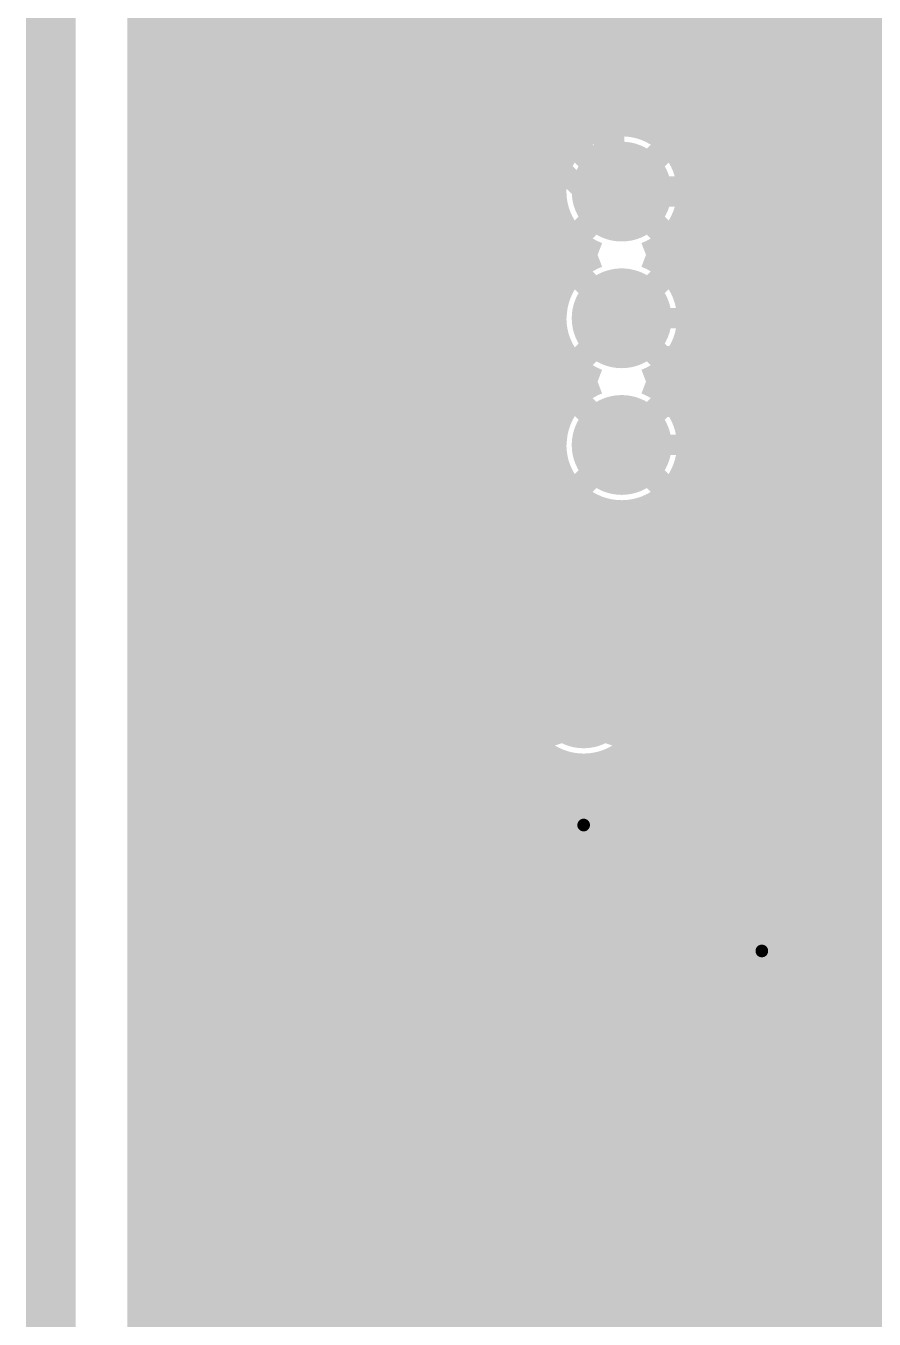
# Model space of a CAD drawing. Extents: x -118 to 4, y -52 to 56.
# Drawn here: x -117.73 to -109.23, y 25.53 to 38.49 of the extents above; entities that cross this region are included whole.
import ezdxf

# ---------------------------------------------------------------- set-up
doc = ezdxf.new("R2010")
doc.units = 0
doc.header["$MEASUREMENT"] = 0
doc.layers.get('0').update_dxf_attribs({"linetype": 'CONTINUOUS'})
for name, color, linetype in [('22-302-0_BOT', 7, 'CONTINUOUS'), ('22-302-0_DRD', 7, 'CONTINUOUS'), ('22-302-0_DRL', 2, 'CONTINUOUS'), ('22-302-0_GND', 1, 'CONTINUOUS'), ('22-302-0_IN1', 3, 'CONTINUOUS'), ('22-302-0_SMT', 10, 'CONTINUOUS'), ('22-302-0_SPT', 9, 'CONTINUOUS'), ('22-302-0_SST', 11, 'CONTINUOUS'), ('22-302-0_TOP', 13, 'CONTINUOUS'), ('THRUHOLE_TAP', 7, 'CONTINUOUS')]:
    doc.layers.add(name, color=color, linetype=linetype)

# ---------------------------------------------------------------- blocks, each defined once
blk = doc.blocks.new('ROUND_50')
at = {"const_width": 0.35052}
blk.add_lwpolyline([(-0.17526, 0, 1), (0.17526, 0, 1)], format="xyb", close=True, dxfattribs=at)
blk = doc.blocks.new('ROUND_106')
at = {"const_width": 0.10033}
blk.add_lwpolyline([(-0.050164, 0, 1), (0.050164, 0, 1)], format="xyb", close=True, dxfattribs=at)
blk = doc.blocks.new('ROUND_107')
at = {"const_width": 0.10033}
blk.add_lwpolyline([(-0.050164, 0, 1), (0.050164, 0, 1)], format="xyb", close=True, dxfattribs=at)
blk = doc.blocks.new('ROUND_93')
at = {"const_width": 0.50038}
blk.add_lwpolyline([(-0.25019, 0, 1), (0.25019, 0, 1)], format="xyb", close=True, dxfattribs=at)
blk = doc.blocks.new('ROUND_95')
at = {"const_width": 0.50038}
blk.add_lwpolyline([(-0.25019, 0, 1), (0.25019, 0, 1)], format="xyb", close=True, dxfattribs=at)
blk = doc.blocks.new('ROUND_96')
at = {"const_width": 0.0635}
blk.add_lwpolyline([(-0.03175, 0, 1), (0.03175, 0, 1)], format="xyb", close=True, dxfattribs=at)
blk = doc.blocks.new('ROUND_58')
at = {"const_width": 0.35052}
blk.add_lwpolyline([(-0.17526, 0, 1), (0.17526, 0, 1)], format="xyb", close=True, dxfattribs=at)
blk = doc.blocks.new('ROUND_65')
at = {"const_width": 0.35052}
blk.add_lwpolyline([(-0.17526, 0, 1), (0.17526, 0, 1)], format="xyb", close=True, dxfattribs=at)
blk = doc.blocks.new('RECTANGLE_42')
blk.add_solid([(0.84963, 0.35052), (0.84963, -0.35052), (-0.84963, 0.35052), (-0.84963, -0.35052)])
blk = doc.blocks.new('ROUND_98')
at = {"const_width": 0.10033}
blk.add_lwpolyline([(-0.050164, 0, 1), (0.050164, 0, 1)], format="xyb", close=True, dxfattribs=at)

msp = doc.modelspace()

# ---------------------------------------------------------------- linework, layer by layer
at = {"layer": '22-302-0_BOT'}
for points, const_width in [([(-114.9858, 55.626), (-114.9858, 2.40792)], 0.254), ([(-114.7572, 55.626), (-114.7572, 2.53492)], 0.254), ([(-114.5286, 55.626), (-114.5286, 9.9568)], 0.254), ([(-114.3, 55.626), (-114.3, 9.9568)], 0.254), ([(-114.0714, 55.626), (-114.0714, 9.9568)], 0.254), ([(-113.8428, 55.626), (-113.8428, 9.9568)], 0.254), ([(-113.6142, 55.626), (-113.6142, 9.9568)], 0.254), ([(-113.3856, 55.626), (-113.3856, 9.9568)], 0.254), ([(-113.157, 55.626), (-113.157, 9.9568)], 0.254), ([(-111.0996, 55.626), (-111.0996, 36.99002)], 0.254), ([(-110.871, 55.626), (-110.871, 11.04392)], 0.254), ([(-110.6424, 55.626), (-110.6424, 11.2522)], 0.254), ([(-110.4138, 55.626), (-110.4138, 11.38428)], 0.254), ([(-110.1852, 55.626), (-110.1852, 11.46556)], 0.254), ([(-109.9566, 55.626), (-109.9566, 11.50112)], 0.254), ([(-109.728, 55.626), (-109.728, 14.6812)], 0.254), ([(-109.4994, 55.626), (-109.4994, 14.95806)], 0.254), ([(-109.2708, 55.626), (-109.2708, 15.12824)], 0.254), ([(-115.2144, 55.6006), (-115.2144, 2.25044)], 0.254), ([(-115.443, 55.372), (-115.443, 2.0574)], 0.254), ([(-111.76, 36.83), (-112.141, 36.83), (-112.649, 37.338), (-112.649, 41.021), (-112.014, 41.656), (-112.014, 54.991)], 0.2032), ([(-115.57, 50.419), (-115.57, 1.92786)], 0.254), ([(-113.0554, 41.021), (-113.0554, 37.338)], 0.254), ([(-111.3282, 38.98138), (-111.3282, 37.35578)], 0.254), ([(-112.2426, 38.79088), (-112.2426, 37.50564)], 0.254), ([(-111.5568, 38.77564), (-111.5568, 37.4777)], 0.254), ([(-112.014, 38.70198), (-112.014, 37.45992)], 0.254), ([(-111.7854, 38.6969), (-111.7854, 37.50818)], 0.254), ([(-113.0554, 38.5826), (-115.57, 38.5826)], 0.254), ([(-106.86034, 38.5826), (-112.2426, 38.5826)], 0.254), ([(-113.0554, 38.354), (-115.57, 38.354)], 0.254), ([(-106.7816, 38.354), (-112.2426, 38.354)], 0.254), ([(-113.0554, 38.1254), (-115.57, 38.1254)], 0.254), ([(-106.60634, 38.1254), (-112.2426, 38.1254)], 0.254), ([(-113.0554, 37.8968), (-115.57, 37.8968)], 0.254), ([(-89.1667, 37.8968), (-112.2426, 37.8968)], 0.254), ([(-113.0554, 37.6682), (-115.57, 37.6682)], 0.254), ([(-89.04478, 37.6682), (-112.2426, 37.6682)], 0.254), ([(-112.2426, 37.50564), (-112.13338, 37.39642)], 0.254), ([(-113.0554, 37.4396), (-115.57, 37.4396)], 0.254), ([(-112.05972, 37.4396), (-112.17656, 37.4396)], 0.254), ([(-88.67902, 37.4396), (-111.45774, 37.4396)], 0.254), ([(-113.03508, 37.211), (-115.57, 37.211)], 0.254), ([(-82.9564, 37.211), (-111.19612, 37.211)], 0.254), ([(-112.86744, 36.9824), (-115.57, 36.9824)], 0.254), ([(-112.93094, 37.0459), (-112.42802, 36.54298)], 0.254), ([(-112.9284, 37.04336), (-112.9284, 9.9568)], 0.254), ([(-106.30662, 36.9824), (-111.09706, 36.9824)], 0.254), ([(-112.63884, 36.7538), (-115.57, 36.7538)], 0.254), ([(-112.6998, 36.81476), (-112.6998, 32.13608)], 0.254), ([(-106.65714, 36.7538), (-111.08436, 36.7538)], 0.254), ([(-112.4712, 36.58616), (-112.4712, 32.34436)], 0.254), ([(-111.0996, 36.66744), (-111.0996, 35.72002)], 0.254), ([(-112.41024, 36.5252), (-115.57, 36.5252)], 0.254), ([(-106.807, 36.5252), (-111.15294, 36.5252)], 0.254), ([(-112.2426, 36.34994), (-112.2426, 36.03752)], 0.254), ([(-111.3282, 36.30422), (-111.3282, 36.08578)], 0.254), ([(-112.18164, 36.2966), (-115.57, 36.2966)], 0.254), ([(-106.86796, 36.2966), (-111.33836, 36.2966)], 0.254), ([(-112.21212, 36.068), (-115.57, 36.068)], 0.254), ([(-106.86542, 36.068), (-111.30788, 36.068)], 0.254), ([(-112.37976, 35.8394), (-115.57, 35.8394)], 0.254), ([(-106.7943, 35.8394), (-111.14024, 35.8394)], 0.254), ([(-112.43818, 35.6108), (-115.57, 35.6108)], 0.254), ([(-106.63428, 35.6108), (-111.08182, 35.6108)], 0.254), ([(-111.0996, 35.39744), (-111.0996, 34.45002)], 0.254), ([(-112.41532, 35.3822), (-115.57, 35.3822)], 0.254), ([(-106.2101, 35.3822), (-111.10214, 35.3822)], 0.254), ([(-112.30356, 35.1536), (-115.57, 35.1536)], 0.254), ([(-95.41002, 35.1536), (-111.2139, 35.1536)], 0.254), ([(-112.2426, 35.07994), (-112.2426, 34.76752)], 0.254), ([(-111.3282, 35.03422), (-111.3282, 34.81578)], 0.254), ([(-112.0013, 34.925), (-115.57, 34.925)], 0.254), ([(-92.4433, 34.925), (-111.51616, 34.925)], 0.254), ([(-112.30356, 34.6964), (-115.57, 34.6964)], 0.254), ([(-92.74556, 34.6964), (-111.2139, 34.6964)], 0.254), ([(-112.41532, 34.4678), (-115.57, 34.4678)], 0.254), ([(-106.2101, 34.4678), (-111.10214, 34.4678)], 0.254), ([(-112.43818, 34.2392), (-115.57, 34.2392)], 0.254), ([(-106.63428, 34.2392), (-111.08182, 34.2392)], 0.254), ([(-111.0996, 34.12744), (-111.0996, 10.67308)], 0.254), ([(-112.37976, 34.0106), (-115.57, 34.0106)], 0.254), ([(-106.7943, 34.0106), (-111.14024, 34.0106)], 0.254), ([(-112.21212, 33.782), (-115.57, 33.782)], 0.254), ([(-112.2426, 33.80994), (-112.2426, 32.42056)], 0.254), ([(-111.3282, 33.76422), (-111.3282, 1.81356)], 0.254), ([(-106.86542, 33.782), (-111.30788, 33.782)], 0.254), ([(-112.014, 33.66008), (-112.014, 32.41802)], 0.254), ([(-111.7854, 33.60928), (-111.7854, 32.32912)], 0.254), ([(-111.5568, 33.63976), (-111.5568, 32.09798)], 0.254), ([(-106.86796, 33.5534), (-115.57, 33.5534)], 0.254), ([(-106.807, 33.3248), (-115.57, 33.3248)], 0.254), ([(-106.65714, 33.0962), (-115.57, 33.0962)], 0.254), ([(-106.30662, 32.8676), (-115.57, 32.8676)], 0.254), ([(-96.901, 32.639), (-115.57, 32.639)], 0.254), ([(-112.30102, 32.4104), (-115.57, 32.4104)], 0.254), ([(-96.901, 32.4104), (-111.97844, 32.4104)], 0.254), ([(-112.66678, 32.1818), (-115.57, 32.1818)], 0.254), ([(-96.901, 32.1818), (-111.61522, 32.1818)], 0.254), ([(-112.7887, 31.9532), (-115.57, 31.9532)], 0.254), ([(-96.901, 31.9532), (-111.49076, 31.9532)], 0.254), ([(-112.81918, 31.7246), (-115.57, 31.7246)], 0.254), ([(-105.33634, 31.7246), (-111.46028, 31.7246)], 0.254), ([(-112.77092, 31.496), (-115.57, 31.496)], 0.254), ([(-111.5568, 31.40202), (-111.5568, 2.0574)], 0.254), ([(-105.5116, 31.496), (-111.51108, 31.496)], 0.254), ([(-112.61852, 31.2674), (-115.57, 31.2674)], 0.254), ([(-112.6998, 31.36138), (-112.6998, 9.9568)], 0.254), ([(-105.59034, 31.2674), (-111.66094, 31.2674)], 0.254), ([(-112.4712, 31.15564), (-112.4712, 2.63652)], 0.254), ([(-111.7854, 31.17088), (-111.7854, 2.25044)], 0.254), ([(-105.6005, 31.0388), (-115.57, 31.0388)], 0.254), ([(-112.2426, 31.0769), (-112.2426, 2.53492)], 0.254), ([(-112.014, 31.08198), (-112.014, 2.40792)], 0.254), ([(-105.54716, 30.8102), (-115.57, 30.8102)], 0.254), ([(-105.41, 30.5816), (-115.57, 30.5816)], 0.254), ([(-105.10266, 30.353), (-115.57, 30.353)], 0.254), ([(-95.123, 30.1244), (-115.57, 30.1244)], 0.254), ([(-95.123, 29.8958), (-115.57, 29.8958)], 0.254), ([(-95.123, 29.6672), (-115.57, 29.6672)], 0.254), ([(-95.123, 29.4386), (-115.57, 29.4386)], 0.254), ([(-97.51568, 29.21), (-115.57, 29.21)], 0.254), ([(-97.51568, 28.9814), (-115.57, 28.9814)], 0.254), ([(-97.51568, 28.7528), (-115.57, 28.7528)], 0.254), ([(-97.51568, 28.5242), (-115.57, 28.5242)], 0.254), ([(-97.51568, 28.2956), (-115.57, 28.2956)], 0.254), ([(-97.51568, 28.067), (-115.57, 28.067)], 0.254), ([(-97.51568, 27.8384), (-115.57, 27.8384)], 0.254), ([(-97.51568, 27.6098), (-115.57, 27.6098)], 0.254), ([(-97.51568, 27.3812), (-115.57, 27.3812)], 0.254), ([(-104.48544, 27.1526), (-115.57, 27.1526)], 0.254), ([(-104.96042, 26.924), (-115.57, 26.924)], 0.254), ([(-105.28554, 26.6954), (-115.57, 26.6954)], 0.254), ([(-105.53446, 26.4668), (-115.57, 26.4668)], 0.254), ([(-105.73258, 26.2382), (-115.57, 26.2382)], 0.254), ([(-105.8926, 26.0096), (-115.57, 26.0096)], 0.254), ([(-106.02214, 25.781), (-115.57, 25.781)], 0.254), ([(-106.12628, 25.5524), (-115.57, 25.5524)], 0.254)]:
    msp.add_lwpolyline(points, dxfattribs=dict(at, const_width=const_width))
at = {"layer": '22-302-0_BOT', "const_width": 0.254}
for points in [[(-111.76, 37.51072, 0.1467426), (-112.13465, 37.39835)], [(-111.07928, 36.83, 0.4142136), (-111.76, 37.51072)], [(-113.0554, 37.338, 0.1989133), (-112.93637, 37.05063)], [(-113.0554, 37.338, 0.1989133), (-112.93637, 37.05063)], [(-111.51616, 36.195, 0.3104759), (-111.07928, 36.83)], [(-112.42802, 36.54298, 0.0693841), (-112.33855, 36.47541)], [(-112.42802, 36.54298, 0.0693841), (-112.33855, 36.47541)], [(-112.33912, 36.4744, 0.165737), (-112.0014, 36.19474)], [(-112.0013, 36.195, 0.3114339), (-112.43818, 35.56)], [(-111.07928, 35.56, 0.3104767), (-111.51616, 36.195)], [(-112.44072, 35.56, 0.3114344), (-112.0013, 34.925)], [(-111.51616, 34.925, 0.3104759), (-111.07928, 35.56)], [(-112.0013, 34.925, 0.3114339), (-112.43818, 34.29)], [(-111.07928, 34.29, 0.3104767), (-111.51616, 34.925)], [(-112.44072, 34.29, 0.4142136), (-111.76, 33.60928)], [(-111.76, 33.60928, 0.4142136), (-111.07928, 34.29)], [(-112.141, 32.43072, 0.4142136), (-112.82172, 31.75)], [(-111.46028, 31.75, 0.4142136), (-112.141, 32.43072)], [(-112.82172, 31.75, 0.4142136), (-112.141, 31.06928)], [(-112.141, 31.06928, 0.4142136), (-111.46028, 31.75)]]:
    msp.add_lwpolyline(points, format="xyb", dxfattribs=at)
at = {"layer": '22-302-0_DRD'}
for points, const_width in [([(-117.48008, 54.1909), (-117.48008, -1.81102)], 0.50038), ([(-111.125, 37.465), (-112.395, 36.195)], 0.254), ([(-111.125, 36.195), (-112.395, 37.465)], 0.254), ([(-111.125, 36.195), (-112.395, 34.925)], 0.254), ([(-111.125, 34.925), (-112.395, 36.195)], 0.254), ([(-111.125, 34.925), (-112.395, 33.655)], 0.254), ([(-111.125, 33.655), (-112.395, 34.925)], 0.254), ([(-111.506, 32.385), (-112.776, 31.115)], 0.254), ([(-111.506, 31.115), (-112.776, 32.385)], 0.254), ([(-111.506, 31.115), (-112.776, 29.845)], 0.254), ([(-111.506, 29.845), (-112.776, 31.115)], 0.254), ([(-109.72038, 29.85262), (-110.99038, 28.58262)], 0.254), ([(-109.72038, 28.58262), (-110.99038, 29.85262)], 0.254)]:
    msp.add_lwpolyline(points, dxfattribs=dict(at, const_width=const_width))
at = {"layer": '22-302-0_DRL', "const_width": 0.50038}
msp.add_lwpolyline([(-117.48008, 54.1909), (-117.48008, -1.81102)], dxfattribs=at)
at = {"layer": '22-302-0_GND', "const_width": 0.50038}
msp.add_lwpolyline([(-117.48008, 54.1909), (-117.48008, -1.81102)], dxfattribs=at)
at = {"layer": '22-302-0_IN1'}
for points, const_width in [([(-115.443, 55.372), (-116.586, 54.229), (-116.586, 4.064)], 0.254), ([(-115.443, 55.372), (-115.443, 4.064)], 0.254), ([(-115.2144, 55.372), (-115.2144, 4.064)], 0.254), ([(-114.9858, 55.372), (-114.9858, 4.064)], 0.254), ([(-114.7572, 55.372), (-114.7572, 4.064)], 0.254), ([(-114.5286, 55.372), (-114.5286, 4.064)], 0.254), ([(-114.3, 55.372), (-114.3, 4.064)], 0.254), ([(-114.0714, 55.372), (-114.0714, 4.064)], 0.254), ([(-113.8428, 55.372), (-113.8428, 33.45942)], 0.254), ([(-113.6142, 55.372), (-113.6142, 33.74644)], 0.254), ([(-113.3856, 55.372), (-113.3856, 33.86582)], 0.254), ([(-113.157, 55.372), (-113.157, 33.90138)], 0.254), ([(-112.9284, 55.372), (-112.9284, 33.90138)], 0.254), ([(-112.6998, 55.372), (-112.6998, 33.90138)], 0.254), ([(-115.6716, 55.1434), (-115.6716, 4.064)], 0.254), ([(-115.9002, 54.9148), (-115.9002, 4.064)], 0.254), ([(-116.1288, 54.6862), (-116.1288, 4.064)], 0.254), ([(-116.3574, 54.4576), (-116.3574, 4.064)], 0.254), ([(-110.871, 39.3827), (-110.871, 35.5854)], 0.254), ([(-110.6424, 39.3827), (-110.6424, 35.5854)], 0.254), ([(-110.4138, 39.3827), (-110.4138, 35.5854)], 0.254), ([(-110.1852, 39.3827), (-110.1852, 35.5854)], 0.254), ([(-109.9566, 39.3827), (-109.9566, 35.5854)], 0.254), ([(-109.728, 39.3827), (-109.728, 35.5854)], 0.254), ([(-109.4994, 39.3827), (-109.4994, 35.5854)], 0.254), ([(-109.2708, 39.3827), (-109.2708, 35.5854)], 0.254), ([(-111.0996, 39.27602), (-111.0996, 36.99002)], 0.254), ([(-112.4712, 39.02202), (-112.4712, 33.90138)], 0.254), ([(-111.3282, 38.98138), (-111.3282, 37.35578)], 0.254), ([(-112.2426, 38.79088), (-112.2426, 37.30752)], 0.254), ([(-111.5568, 38.77564), (-111.5568, 37.4777)], 0.254), ([(-112.014, 38.70198), (-112.014, 37.45992)], 0.254), ([(-111.7854, 38.6969), (-111.7854, 37.50818)], 0.254), ([(-106.85526, 38.5572), (-116.586, 38.5572)], 0.254), ([(-106.7689, 38.3286), (-116.586, 38.3286)], 0.254), ([(-106.5784, 38.1), (-116.586, 38.1)], 0.254), ([(-99.187, 37.8714), (-116.586, 37.8714)], 0.254), ([(-99.187, 37.6428), (-116.586, 37.6428)], 0.254), ([(-112.10798, 37.4142), (-116.586, 37.4142)], 0.254), ([(-99.187, 37.4142), (-111.41202, 37.4142)], 0.254), ([(-112.33912, 37.1856), (-116.586, 37.1856)], 0.254), ([(-99.187, 37.1856), (-111.18088, 37.1856)], 0.254), ([(-112.42802, 36.957), (-116.586, 36.957)], 0.254), ([(-106.37266, 36.957), (-111.09198, 36.957)], 0.254), ([(-112.43056, 36.7284), (-116.586, 36.7284)], 0.254), ([(-106.68, 36.7284), (-111.0869, 36.7284)], 0.254), ([(-111.0996, 36.66744), (-111.0996, 35.72002)], 0.254), ([(-112.35436, 36.4998), (-116.586, 36.4998)], 0.254), ([(-106.81716, 36.4998), (-111.16564, 36.4998)], 0.254), ([(-112.2426, 36.34994), (-112.2426, 36.03752)], 0.254), ([(-111.3282, 36.30422), (-111.3282, 36.08578)], 0.254), ([(-112.14608, 36.2712), (-116.586, 36.2712)], 0.254), ([(-106.8705, 36.2712), (-111.37138, 36.2712)], 0.254), ([(-112.23752, 36.0426), (-116.586, 36.0426)], 0.254), ([(-106.86034, 36.0426), (-111.27994, 36.0426)], 0.254), ([(-112.38992, 35.814), (-116.586, 35.814)], 0.254), ([(-111.76, 35.56), (-111.379, 35.179), (-95.885, 35.179), (-95.25, 35.814)], 0.2032), ([(-106.7816, 35.814), (-111.13008, 35.814)], 0.254), ([(-112.43818, 35.5854), (-116.586, 35.5854)], 0.254), ([(-106.60634, 35.5854), (-111.07928, 35.5854)], 0.254), ([(-112.4077, 35.3568), (-116.586, 35.3568)], 0.254), ([(-112.28578, 35.1282), (-116.586, 35.1282)], 0.254), ([(-112.2426, 35.07994), (-112.2426, 34.76752)], 0.254), ([(-112.05972, 34.8996), (-116.586, 34.8996)], 0.254), ([(-112.32388, 34.671), (-116.586, 34.671)], 0.254), ([(-92.202, 34.29), (-92.964, 33.528), (-97.917, 33.528), (-99.06, 34.671), (-111.379, 34.671), (-111.76, 34.29)], 0.2032), ([(-112.42294, 34.4424), (-116.586, 34.4424)], 0.254), ([(-112.43564, 34.2138), (-116.586, 34.2138)], 0.254), ([(-112.36706, 33.9852), (-116.586, 33.9852)], 0.254), ([(-112.31626, 33.90138), (-113.157, 33.90138)], 0.254), ([(-113.59896, 33.7566), (-116.586, 33.7566)], 0.254), ([(-113.80724, 33.528), (-116.586, 33.528)], 0.254), ([(-113.8936, 33.2994), (-116.586, 33.2994)], 0.254), ([(-113.91138, 33.0708), (-116.586, 33.0708)], 0.254), ([(-113.91138, 33.147), (-113.91138, 26.035)], 0.254), ([(-113.157, 33.147), (-113.157, 26.035)], 0.254), ([(-107.0483, 33.147), (-113.157, 33.147)], 0.254), ([(-107.0356, 33.1216), (-113.157, 33.1216)], 0.254), ([(-112.9284, 33.147), (-112.9284, 31.05658)], 0.254), ([(-112.6998, 33.147), (-112.6998, 31.2801)], 0.254), ([(-112.4712, 33.147), (-112.4712, 31.39948)], 0.254), ([(-112.2426, 33.147), (-112.2426, 31.45028)], 0.254), ([(-112.014, 33.147), (-112.014, 31.44774)], 0.254), ([(-111.7854, 33.147), (-111.7854, 31.38932)], 0.254), ([(-111.5568, 33.147), (-111.5568, 31.26232)], 0.254), ([(-111.3282, 33.147), (-111.3282, 31.02102)], 0.254), ([(-111.0996, 33.147), (-111.0996, 29.85008)], 0.254), ([(-110.871, 33.147), (-110.871, 30.04566)], 0.254), ([(-110.6424, 33.147), (-110.6424, 30.1498)], 0.254), ([(-110.4138, 33.147), (-110.4138, 30.19044)], 0.254), ([(-110.1852, 33.147), (-110.1852, 30.17774)], 0.254), ([(-109.9566, 33.147), (-109.9566, 30.10916)], 0.254), ([(-109.728, 33.147), (-109.728, 29.96438)], 0.254), ([(-109.4994, 33.147), (-109.4994, 29.68752)], 0.254), ([(-109.2708, 33.147), (-109.2708, 31.02102)], 0.254), ([(-113.91138, 32.8422), (-116.586, 32.8422)], 0.254), ([(-106.87304, 32.893), (-113.157, 32.893)], 0.254), ([(-113.91138, 32.6136), (-116.586, 32.6136)], 0.254), ([(-106.58094, 32.6644), (-113.157, 32.6644)], 0.254), ([(-88.9, 32.4358), (-113.157, 32.4358)], 0.254), ([(-112.141, 31.75), (-106.68, 31.75), (-106.172, 32.258), (-99.314, 32.258), (-98.806, 31.75), (-95.123, 31.75), (-94.742, 32.131)], 0.635), ([(-113.91138, 32.385), (-116.586, 32.385)], 0.254), ([(-113.91138, 32.1564), (-116.586, 32.1564)], 0.254), ([(-105.04932, 32.2072), (-113.157, 32.2072)], 0.254), ([(-113.91138, 31.9278), (-116.586, 31.9278)], 0.254), ([(-105.49636, 31.9786), (-113.157, 31.9786)], 0.254), ([(-113.91138, 31.6992), (-116.586, 31.6992)], 0.254), ([(-105.70464, 31.75), (-113.157, 31.75)], 0.254), ([(-105.82402, 31.5214), (-113.157, 31.5214)], 0.254), ([(-113.91138, 31.4706), (-116.586, 31.4706)], 0.254), ([(-112.68202, 31.2928), (-113.157, 31.2928)], 0.254), ([(-108.99902, 31.2928), (-111.59998, 31.2928)], 0.254), ([(-113.91138, 31.242), (-116.586, 31.242)], 0.254), ([(-113.91138, 31.0134), (-116.586, 31.0134)], 0.254), ([(-112.92332, 31.0642), (-113.157, 31.0642)], 0.254), ([(-109.24032, 31.0642), (-111.35868, 31.0642)], 0.254), ([(-113.91138, 30.7848), (-116.586, 30.7848)], 0.254), ([(-113.05032, 30.8356), (-113.157, 30.8356)], 0.254), ([(-109.36732, 30.8356), (-111.23168, 30.8356)], 0.254), ([(-113.10874, 30.607), (-113.157, 30.607)], 0.254), ([(-109.42574, 30.607), (-111.17326, 30.607)], 0.254), ([(-113.91138, 30.5562), (-116.586, 30.5562)], 0.254), ([(-113.11128, 30.3784), (-113.157, 30.3784)], 0.254), ([(-109.42828, 30.3784), (-111.17072, 30.3784)], 0.254), ([(-113.91138, 30.3276), (-116.586, 30.3276)], 0.254), ([(-113.91138, 30.099), (-116.586, 30.099)], 0.254), ([(-113.06048, 30.1498), (-113.157, 30.1498)], 0.254), ([(-110.64494, 30.1498), (-111.22152, 30.1498)], 0.254), ([(-109.37748, 30.1498), (-110.06582, 30.1498)], 0.254), ([(-113.91138, 29.8704), (-116.586, 29.8704)], 0.254), ([(-112.9411, 29.9212), (-113.157, 29.9212)], 0.254), ([(-112.9284, 29.90342), (-112.9284, 26.035)], 0.254), ([(-111.03102, 29.9212), (-111.3409, 29.9212)], 0.254), ([(-111.3282, 29.93898), (-111.3282, 29.2989)], 0.254), ([(-109.2581, 29.9212), (-109.6772, 29.9212)], 0.254), ([(-109.2708, 29.93898), (-109.2708, 26.035)], 0.254), ([(-112.71758, 29.6926), (-113.157, 29.6926)], 0.254), ([(-111.20882, 29.6926), (-111.56442, 29.6926)], 0.254), ([(-111.5568, 29.69768), (-111.5568, 26.035)], 0.254), ([(-109.03458, 29.6926), (-109.50194, 29.6926)], 0.254), ([(-113.91138, 29.6418), (-116.586, 29.6418)], 0.254), ([(-112.6998, 29.6799), (-112.6998, 26.035)], 0.254), ([(-111.7854, 29.57068), (-111.7854, 26.035)], 0.254), ([(-111.30026, 29.464), (-113.157, 29.464)], 0.254), ([(-112.4712, 29.56052), (-112.4712, 26.035)], 0.254), ([(-112.2426, 29.50972), (-112.2426, 26.035)], 0.254), ([(-112.014, 29.51226), (-112.014, 26.035)], 0.254), ([(-88.9, 29.464), (-109.4105, 29.464)], 0.254), ([(-113.91138, 29.4132), (-116.586, 29.4132)], 0.254), ([(-113.91138, 29.1846), (-116.586, 29.1846)], 0.254), ([(-111.33074, 29.2354), (-113.157, 29.2354)], 0.254), ([(-88.9, 29.2354), (-109.38002, 29.2354)], 0.254), ([(-111.3282, 29.13634), (-111.3282, 26.035)], 0.254), ([(-113.91138, 28.956), (-116.586, 28.956)], 0.254), ([(-111.30788, 29.0068), (-113.157, 29.0068)], 0.254), ([(-88.9, 29.0068), (-109.40288, 29.0068)], 0.254), ([(-113.91138, 28.7274), (-116.586, 28.7274)], 0.254), ([(-111.2266, 28.7782), (-113.157, 28.7782)], 0.254), ([(-109.4994, 28.74772), (-109.4994, 26.035)], 0.254), ([(-88.9, 28.7782), (-109.48416, 28.7782)], 0.254), ([(-111.06658, 28.5496), (-113.157, 28.5496)], 0.254), ([(-111.0996, 28.58516), (-111.0996, 26.035)], 0.254), ([(-88.9, 28.5496), (-109.64418, 28.5496)], 0.254), ([(-113.91138, 28.4988), (-116.586, 28.4988)], 0.254), ([(-109.728, 28.46832), (-109.728, 26.035)], 0.254), ([(-113.91138, 28.2702), (-116.586, 28.2702)], 0.254), ([(-110.74146, 28.321), (-113.157, 28.321)], 0.254), ([(-110.871, 28.38704), (-110.871, 26.035)], 0.254), ([(-110.6424, 28.2829), (-110.6424, 26.035)], 0.254), ([(-88.9, 28.321), (-109.9693, 28.321)], 0.254), ([(-109.9566, 28.32608), (-109.9566, 26.035)], 0.254), ([(-110.4138, 28.24226), (-110.4138, 26.035)], 0.254), ([(-110.1852, 28.25496), (-110.1852, 26.035)], 0.254), ([(-113.91138, 28.0416), (-116.586, 28.0416)], 0.254), ([(-88.9, 28.0924), (-113.157, 28.0924)], 0.254), ([(-113.91138, 27.813), (-116.586, 27.813)], 0.254), ([(-88.9, 27.8638), (-113.157, 27.8638)], 0.254), ([(-88.9, 27.6352), (-113.157, 27.6352)], 0.254), ([(-113.91138, 27.5844), (-116.586, 27.5844)], 0.254), ([(-104.65054, 27.4066), (-113.157, 27.4066)], 0.254), ([(-113.91138, 27.3558), (-116.586, 27.3558)], 0.254), ([(-113.91138, 27.1272), (-116.586, 27.1272)], 0.254), ([(-105.11282, 27.178), (-113.157, 27.178)], 0.254), ([(-113.91138, 26.8986), (-116.586, 26.8986)], 0.254), ([(-105.44048, 26.9494), (-113.157, 26.9494)], 0.254), ([(-105.69956, 26.7208), (-113.157, 26.7208)], 0.254), ([(-113.91138, 26.67), (-116.586, 26.67)], 0.254), ([(-105.90784, 26.4922), (-113.157, 26.4922)], 0.254), ([(-113.91138, 26.4414), (-116.586, 26.4414)], 0.254), ([(-113.91138, 26.2128), (-116.586, 26.2128)], 0.254), ([(-106.08056, 26.2636), (-113.157, 26.2636)], 0.254), ([(-113.90884, 25.9842), (-116.586, 25.9842)], 0.254), ([(-106.2228, 26.035), (-113.157, 26.035)], 0.254), ([(-113.8555, 25.7556), (-116.586, 25.7556)], 0.254), ([(-113.8428, 25.72258), (-113.8428, 4.064)], 0.254), ([(-113.71326, 25.527), (-116.586, 25.527)], 0.254), ([(-113.6142, 25.43556), (-113.6142, 4.064)], 0.254)]:
    msp.add_lwpolyline(points, dxfattribs=dict(at, const_width=const_width))
at = {"layer": '22-302-0_IN1', "const_width": 0.254}
for points in [[(-111.76, 37.51072, 0.4142136), (-112.44072, 36.83)], [(-111.07928, 36.83, 0.4142136), (-111.76, 37.51072)], [(-112.44072, 36.83, 0.3114344), (-112.0013, 36.195)], [(-111.51616, 36.195, 0.3104759), (-111.07928, 36.83)], [(-112.0013, 36.195, 0.3114339), (-112.43818, 35.56)], [(-111.07928, 35.5854, 0.3002832), (-111.51616, 36.195)], [(-112.44072, 35.56, 0.3114344), (-112.0013, 34.925)], [(-112.0013, 34.925, 0.3114339), (-112.43818, 34.29)], [(-112.44072, 34.29, 0.1536443), (-112.31803, 33.90014)], [(-113.157, 33.90138, 0.4142136), (-113.91138, 33.147)], [(-112.141, 31.45536, 0.4142136), (-113.11636, 30.48)], [(-111.16564, 30.48, 0.4142136), (-112.141, 31.45536)], [(-108.458, 31.45536, 0.4142136), (-109.43336, 30.48)], [(-113.11636, 30.48, 0.4142136), (-112.141, 29.50464)], [(-112.141, 29.50464, 0.4142136), (-111.16564, 30.48)], [(-109.43336, 30.48, 0.4142136), (-108.458, 29.50464)], [(-110.35538, 30.19298, 0.4142136), (-111.33074, 29.21762)], [(-109.38002, 29.21762, 0.4142136), (-110.35538, 30.19298)], [(-111.33074, 29.21762, 0.4142136), (-110.35538, 28.24226)], [(-110.35538, 28.24226, 0.4142136), (-109.38002, 29.21762)], [(-113.91138, 26.035, 0.4142136), (-113.157, 25.28062)]]:
    msp.add_lwpolyline(points, format="xyb", dxfattribs=at)
at = {"layer": '22-302-0_SST', "const_width": 0.1524}
for points in [[(-108.1659, 27.57424), (-109.1819, 27.57424), (-109.01426, 27.4574)], [(-108.1659, 26.85542), (-109.1819, 26.85542), (-109.01426, 26.73604)], [(-109.1819, 26.25344), (-108.33608, 26.25344), (-108.1659, 26.19502), (-108.1659, 25.83942), (-108.33608, 25.781), (-109.1819, 25.781)]]:
    msp.add_lwpolyline(points, dxfattribs=at)
at = {"layer": '22-302-0_TOP'}
for points, const_width in [([(-116.459, 44.958), (-116.459, 0.53594)], 0.254), ([(-116.2304, 44.958), (-116.2304, 1.25984)], 0.254), ([(-116.0018, 44.958), (-116.0018, 1.66878)], 0.254), ([(-115.7732, 44.958), (-115.7732, 1.9685)], 0.254), ([(-114.046, 33.02), (-114.046, 39.878), (-113.284, 40.64)], 2.032), ([(-115.57, 39.878), (-115.57, 33.02)], 0.254), ([(-115.57, 38.481), (-116.459, 38.481)], 0.254), ([(-115.57, 38.2524), (-116.459, 38.2524)], 0.254), ([(-110.35538, 36.83), (-111.76, 36.83), (-111.887, 36.83), (-111.887, 38.1), (-110.35538, 38.1)], 0.3048), ([(-115.57, 38.0238), (-116.459, 38.0238)], 0.254), ([(-115.57, 37.7952), (-116.459, 37.7952)], 0.254), ([(-115.57, 37.5666), (-116.459, 37.5666)], 0.254), ([(-115.57, 37.338), (-116.459, 37.338)], 0.254), ([(-115.57, 37.1094), (-116.459, 37.1094)], 0.254), ([(-115.57, 36.8808), (-116.459, 36.8808)], 0.254), ([(-110.35538, 36.83), (-111.76, 36.83)], 0.3048), ([(-115.57, 36.6522), (-116.459, 36.6522)], 0.254), ([(-115.57, 36.4236), (-116.459, 36.4236)], 0.254), ([(-115.57, 36.195), (-116.459, 36.195)], 0.254), ([(-115.57, 35.9664), (-116.459, 35.9664)], 0.254), ([(-115.57, 35.7378), (-116.459, 35.7378)], 0.254), ([(-110.35538, 35.56), (-111.76, 35.56)], 0.2032), ([(-115.57, 35.5092), (-116.459, 35.5092)], 0.254), ([(-115.57, 35.2806), (-116.459, 35.2806)], 0.254), ([(-115.57, 35.052), (-116.459, 35.052)], 0.254), ([(-115.57, 34.8234), (-116.459, 34.8234)], 0.254), ([(-115.57, 34.5948), (-116.459, 34.5948)], 0.254), ([(-115.57, 34.3662), (-116.459, 34.3662)], 0.254), ([(-111.76, 34.29), (-110.35538, 34.29)], 0.2032), ([(-115.57, 34.1376), (-116.459, 34.1376)], 0.254), ([(-115.57, 33.909), (-116.459, 33.909)], 0.254), ([(-114.046, 33.02), (-114.046, 17.653), (-110.49, 14.097), (-108.585, 14.097), (-108.585, 13.97)], 2.032), ([(-115.57, 33.6804), (-116.459, 33.6804)], 0.254), ([(-115.57, 33.4518), (-116.459, 33.4518)], 0.254), ([(-115.57, 33.2232), (-116.459, 33.2232)], 0.254), ([(-110.35538, 33.02), (-114.046, 33.02)], 0.635), ([(-110.35538, 33.02), (-114.046, 33.02)], 0.635), ([(-115.57, 32.9946), (-116.459, 32.9946)], 0.254), ([(-115.57, 33.02), (-115.57, 17.653)], 0.254), ([(-115.57, 32.766), (-116.459, 32.766)], 0.254), ([(-115.57, 32.5374), (-116.459, 32.5374)], 0.254), ([(-115.57, 32.3088), (-116.459, 32.3088)], 0.254), ([(-115.57, 32.0802), (-116.459, 32.0802)], 0.254), ([(-110.35538, 31.75), (-112.141, 31.75)], 0.635), ([(-115.57, 31.8516), (-116.459, 31.8516)], 0.254), ([(-115.57, 31.623), (-116.459, 31.623)], 0.254), ([(-115.57, 31.3944), (-116.459, 31.3944)], 0.254), ([(-115.57, 31.1658), (-116.459, 31.1658)], 0.254), ([(-115.57, 30.9372), (-116.459, 30.9372)], 0.254), ([(-112.522, 30.98038), (-112.522, 18.28292)], 0.254), ([(-112.41532, 30.9372), (-112.522, 30.9372)], 0.254), ([(-112.3442, 30.91688), (-112.3442, 18.10512)], 0.254), ([(-112.1156, 30.89148), (-112.1156, 17.87652)], 0.254), ([(-111.71428, 30.9245), (-111.90732, 30.9245)], 0.254), ([(-111.887, 30.9245), (-111.887, 17.64792)], 0.254), ([(-111.71428, 30.9372), (-111.86668, 30.9372)], 0.254), ([(-111.71428, 30.9245), (-111.71428, 30.89148)], 0.254), ([(-108.99648, 30.89148), (-111.71428, 30.89148)], 0.254), ([(-111.6584, 30.89148), (-111.6584, 17.41932)], 0.254), ([(-111.4298, 30.89148), (-111.4298, 25.26538)], 0.254), ([(-111.2012, 30.89148), (-111.2012, 25.26538)], 0.254), ([(-110.9726, 30.89148), (-110.9726, 25.26538)], 0.254), ([(-110.744, 30.89148), (-110.744, 25.26538)], 0.254), ([(-110.5154, 30.89148), (-110.5154, 25.26538)], 0.254), ([(-110.2868, 30.89148), (-110.2868, 25.26538)], 0.254), ([(-110.0582, 30.89148), (-110.0582, 25.26538)], 0.254), ([(-109.8296, 30.89148), (-109.8296, 25.26538)], 0.254), ([(-109.601, 30.89148), (-109.601, 25.26538)], 0.254), ([(-109.3724, 30.89148), (-109.3724, 25.26538)], 0.254), ([(-109.1438, 30.89148), (-109.1438, 15.621)], 0.254), ([(-115.57, 30.7086), (-116.459, 30.7086)], 0.254), ([(-105.69702, 30.7086), (-112.522, 30.7086)], 0.254), ([(-112.141, 30.48), (-110.35538, 30.48)], 0.635), ([(-108.458, 30.48), (-110.35538, 30.48)], 0.635), ([(-110.35538, 30.48), (-110.35538, 29.21762)], 0.635), ([(-115.57, 30.48), (-116.459, 30.48)], 0.254), ([(-105.55732, 30.48), (-112.522, 30.48)], 0.254), ([(-115.57, 30.2514), (-116.459, 30.2514)], 0.254), ([(-105.29316, 30.2514), (-112.522, 30.2514)], 0.254), ([(-115.57, 30.0228), (-116.459, 30.0228)], 0.254), ([(-100.22078, 30.0228), (-112.522, 30.0228)], 0.254), ([(-115.57, 29.7942), (-116.459, 29.7942)], 0.254), ([(-100.34016, 29.7942), (-112.522, 29.7942)], 0.254), ([(-115.57, 29.5656), (-116.459, 29.5656)], 0.254), ([(-100.41382, 29.5656), (-112.522, 29.5656)], 0.254), ([(-115.57, 29.337), (-116.459, 29.337)], 0.254), ([(-100.45192, 29.337), (-112.522, 29.337)], 0.254), ([(-115.57, 29.1084), (-116.459, 29.1084)], 0.254), ([(-100.45192, 29.1084), (-112.522, 29.1084)], 0.254), ([(-115.57, 28.8798), (-116.459, 28.8798)], 0.254), ([(-100.42144, 28.8798), (-112.522, 28.8798)], 0.254), ([(-115.57, 28.6512), (-116.459, 28.6512)], 0.254), ([(-100.35032, 28.6512), (-112.522, 28.6512)], 0.254), ([(-115.57, 28.4226), (-116.459, 28.4226)], 0.254), ([(-100.23856, 28.4226), (-112.522, 28.4226)], 0.254), ([(-115.57, 28.194), (-116.459, 28.194)], 0.254), ([(-100.06838, 28.194), (-112.522, 28.194)], 0.254), ([(-115.57, 27.9654), (-116.459, 27.9654)], 0.254), ([(-99.84232, 27.9654), (-112.522, 27.9654)], 0.254), ([(-115.57, 27.7368), (-116.459, 27.7368)], 0.254), ([(-99.695, 27.7368), (-112.522, 27.7368)], 0.254), ([(-115.57, 27.5082), (-116.459, 27.5082)], 0.254), ([(-99.695, 27.5082), (-112.522, 27.5082)], 0.254), ([(-115.57, 27.2796), (-116.459, 27.2796)], 0.254), ([(-104.648, 27.2796), (-112.522, 27.2796)], 0.254), ([(-115.57, 27.051), (-116.459, 27.051)], 0.254), ([(-105.0925, 27.051), (-112.522, 27.051)], 0.254), ([(-115.57, 26.8224), (-116.459, 26.8224)], 0.254), ([(-105.41, 26.8224), (-112.522, 26.8224)], 0.254), ([(-115.57, 26.5938), (-116.459, 26.5938)], 0.254), ([(-105.65892, 26.5938), (-112.522, 26.5938)], 0.254), ([(-115.57, 26.3652), (-116.459, 26.3652)], 0.254), ([(-105.85958, 26.3652), (-112.522, 26.3652)], 0.254), ([(-115.57, 26.1366), (-116.459, 26.1366)], 0.254), ([(-106.02214, 26.1366), (-112.522, 26.1366)], 0.254), ([(-115.57, 25.908), (-116.459, 25.908)], 0.254), ([(-106.15676, 25.908), (-112.522, 25.908)], 0.254), ([(-115.57, 25.6794), (-116.459, 25.6794)], 0.254), ([(-106.26598, 25.6794), (-112.522, 25.6794)], 0.254), ([(-115.57, 25.4508), (-116.459, 25.4508)], 0.254), ([(-106.35234, 25.4508), (-112.522, 25.4508)], 0.254)]:
    msp.add_lwpolyline(points, dxfattribs=dict(at, const_width=const_width))
at = {"layer": '22-302-0_TOP', "const_width": 0.254}
for points in [[(-112.522, 30.98038, 0.1154284), (-112.141, 30.89124)], [(-112.141, 30.89148, 0.0690747), (-111.90716, 30.92394)]]:
    msp.add_lwpolyline(points, format="xyb", dxfattribs=at)

# ---------------------------------------------------------------- block references
at = {"layer": '22-302-0_BOT'}
for p in [(-111.76, 36.83), (-111.76, 35.56), (-111.76, 34.29), (-112.141, 31.75), (-112.141, 30.48), (-110.35538, 29.21762)]:
    msp.add_blockref('ROUND_50', p, dxfattribs=at)
at = {"layer": '22-302-0_DRL'}
for name, p in [('ROUND_106', (-111.76, 36.83)), ('ROUND_107', (-111.76, 35.56)), ('ROUND_106', (-111.76, 34.29)), ('ROUND_107', (-112.141, 31.75)), ('ROUND_106', (-112.141, 30.48)), ('ROUND_106', (-110.35538, 29.21762))]:
    msp.add_blockref(name, p, dxfattribs=at)
at = {"layer": '22-302-0_GND'}
for name, p in [('ROUND_95', (-111.76, 36.83)), ('ROUND_93', (-111.76, 35.56)), ('ROUND_95', (-111.76, 34.29)), ('ROUND_93', (-112.141, 31.75)), ('ROUND_96', (-112.141, 30.48)), ('ROUND_96', (-110.35538, 29.21762))]:
    msp.add_blockref(name, p, dxfattribs=at)
at = {"layer": '22-302-0_IN1'}
for name, p in [('ROUND_50', (-111.76, 36.83)), ('ROUND_58', (-111.76, 35.56)), ('ROUND_65', (-111.76, 34.29)), ('ROUND_50', (-112.141, 31.75)), ('ROUND_65', (-112.141, 30.48)), ('ROUND_65', (-110.35538, 29.21762))]:
    msp.add_blockref(name, p, dxfattribs=at)
at = {"layer": '22-302-0_SMT'}
for p in [(-110.35538, 38.1), (-110.35538, 36.83), (-110.35538, 35.56), (-110.35538, 34.29), (-110.35538, 33.02), (-110.35538, 31.75), (-110.35538, 30.48)]:
    msp.add_blockref('RECTANGLE_42', p, dxfattribs=at)
at = {"layer": '22-302-0_SPT'}
for p in [(-110.35538, 38.1), (-110.35538, 36.83), (-110.35538, 35.56), (-110.35538, 34.29), (-110.35538, 33.02), (-110.35538, 31.75), (-110.35538, 30.48)]:
    msp.add_blockref('RECTANGLE_42', p, dxfattribs=at)
at = {"layer": '22-302-0_TOP'}
for name, p in [('RECTANGLE_42', (-110.35538, 38.1)), ('ROUND_50', (-111.76, 36.83)), ('RECTANGLE_42', (-110.35538, 36.83)), ('ROUND_50', (-111.76, 35.56)), ('RECTANGLE_42', (-110.35538, 35.56)), ('ROUND_50', (-111.76, 34.29)), ('RECTANGLE_42', (-110.35538, 34.29)), ('RECTANGLE_42', (-110.35538, 33.02)), ('ROUND_50', (-112.141, 31.75)), ('RECTANGLE_42', (-110.35538, 31.75)), ('ROUND_50', (-112.141, 30.48)), ('RECTANGLE_42', (-110.35538, 30.48)), ('ROUND_50', (-110.35538, 29.21762))]:
    msp.add_blockref(name, p, dxfattribs=at)
at = {"layer": 'THRUHOLE_TAP'}
for p in [(-111.76, 36.83), (-111.76, 35.56), (-111.76, 34.29), (-112.141, 31.75), (-112.141, 30.48), (-110.35538, 29.21762)]:
    msp.add_blockref('ROUND_98', p, dxfattribs=at)

doc.saveas('drawing.dxf')
